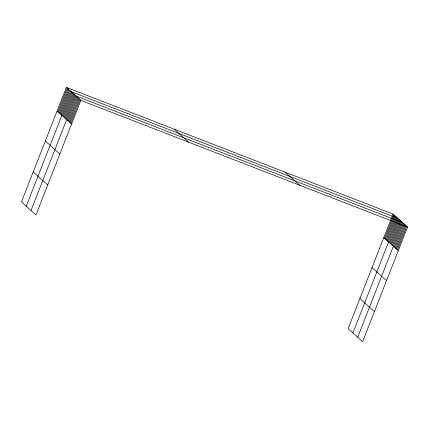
<?xml version="1.0" encoding="UTF-8"?>
<svg xmlns="http://www.w3.org/2000/svg" width="429" height="429" viewBox="0 0 429 429"><rect width="100%" height="100%" fill="white"/><g stroke="black" fill="none" stroke-linecap="round" stroke-linejoin="round"><path stroke-width="0.64" d="M66.35 87.366L21.45 201.936L35.966 214.956L80.867 100.391L66.35 87.366L393.034 214.044L407.55 227.064L362.65 341.634L348.134 328.609L393.034 214.044M57.899 111.679L67.149 88.084M58.698 112.398L67.943 88.803M59.497 113.111L68.742 89.516M60.296 113.83L69.541 90.235M61.095 114.543L70.34 90.948M26.239 206.231L71.139 91.667L397.822 218.34L352.922 332.904M62.693 115.98L71.938 92.38M63.487 116.693L72.737 93.098M64.286 117.412L73.536 93.817M65.085 118.125L74.335 94.53M65.884 118.844L75.134 95.249M31.033 210.532L75.928 95.962L402.611 222.635L357.716 337.205M67.509 120.297L76.753 96.702M68.329 121.037L77.574 97.442M69.149 121.772L78.4 98.177M69.975 122.512L79.22 98.917M70.796 123.252L80.046 99.651M384.582 238.352L393.827 214.757M385.381 239.071L394.626 215.476M386.18 239.784L395.425 216.189M386.979 240.503L396.224 216.908M387.778 241.221L397.023 217.621M389.376 242.653L398.621 219.058M390.17 243.366L399.42 219.771M390.969 244.085L400.219 220.49M391.768 244.798L401.018 221.203M392.567 245.517L401.817 221.922M394.192 246.97L403.437 223.375M395.012 247.71L404.257 224.115M395.833 248.445L405.083 224.85M396.659 249.185L405.904 225.59M397.479 249.925L406.73 226.33M80.867 100.391L407.55 227.064M383.783 237.639L398.305 250.659M285.226 172.238L299.742 185.264M372.018 267.658L386.54 280.679M174.153 129.172L188.674 142.192M359.899 298.589L374.415 311.61M57.1 110.966L71.622 123.986M45.335 140.985L59.856 154.006M33.215 171.916L47.732 184.937"/></g></svg>
